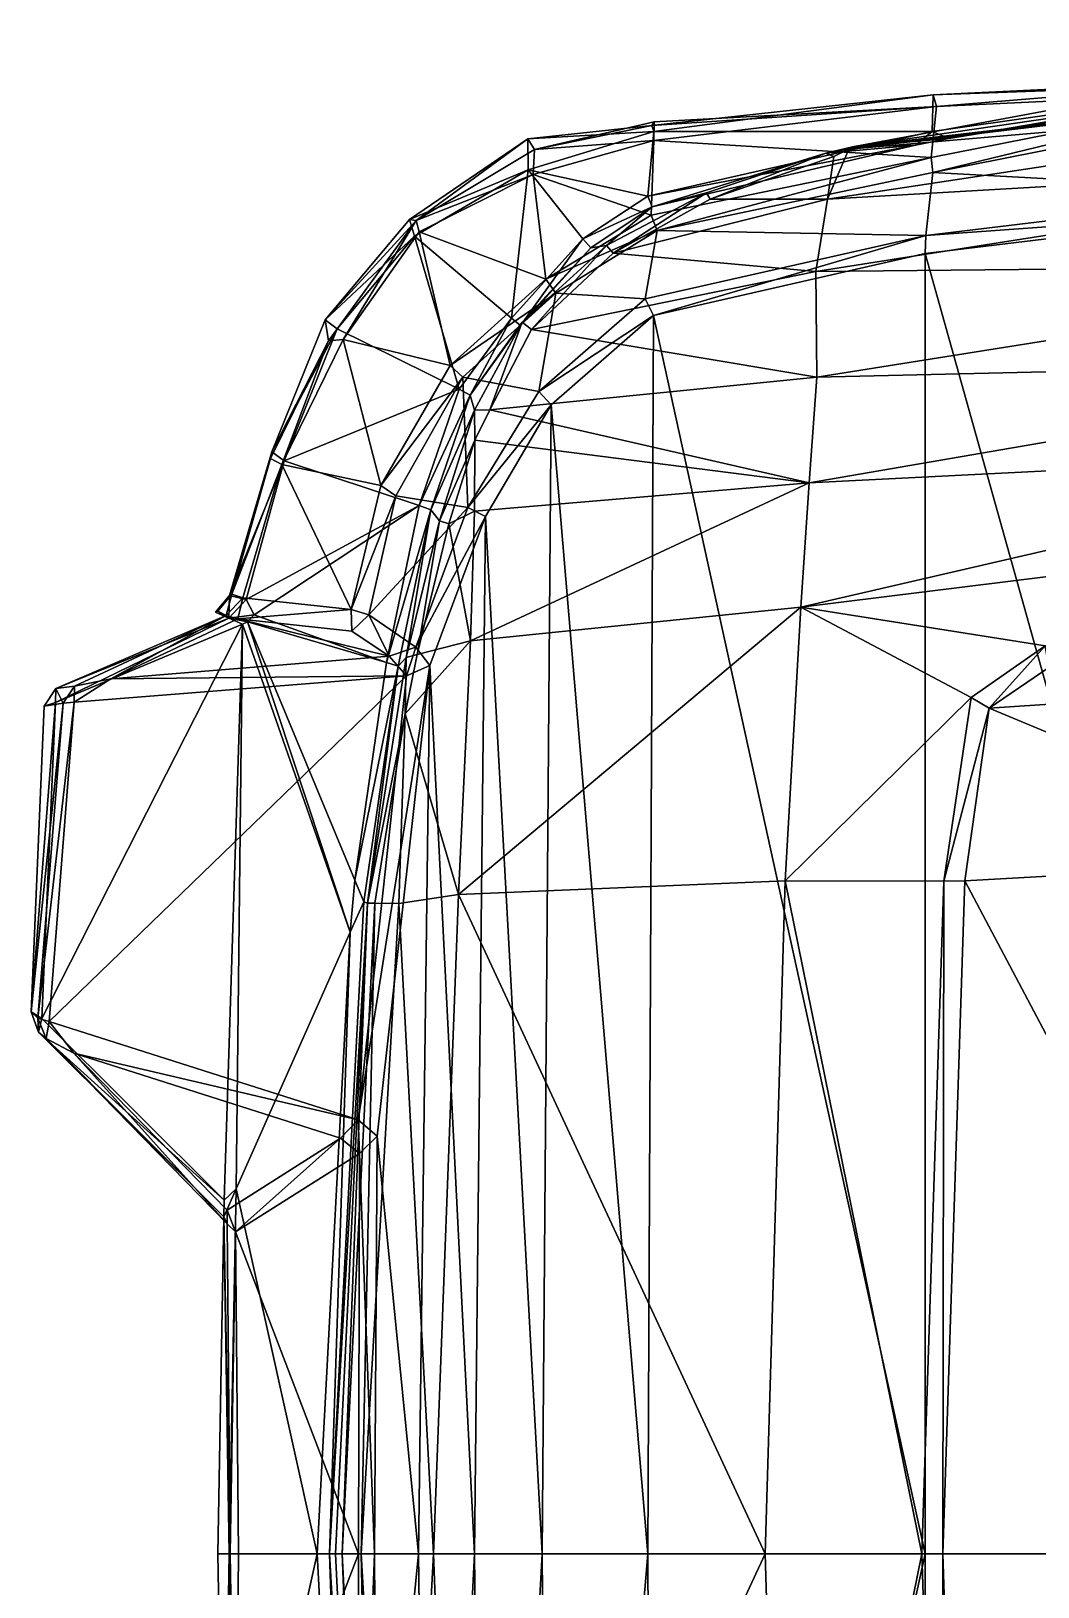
# Model space of a CAD drawing. Header units: metres. Extents: x -7 to 7, y -2.9 to 2.9.
# Drawn here: x -7.018 to -5.331, y -0.055 to 2.551 of the extents above; entities that cross this region are included whole.
import ezdxf

# ---------------------------------------------------------------- set-up
doc = ezdxf.new("R2010")
doc.units = ezdxf.units.M

msp = doc.modelspace()

# ---------------------------------------------------------------- linework, layer by layer
for points in [[(-4.59947, 2.55098, -0.332626), (-4.93001, 2.46057, -0.534836), (-5.64193, 2.35686, -0.218015)], [(-5.64193, 2.35686, -0.218015), (-4.67769, 2.47004, -0.059802), (-4.59947, 2.55098, -0.332626)], [(-4.44853, 2.45656, 0.175201), (-5.64774, 2.3534, -0.207197), (-5.6836, 2.26927, -0.034742)], [(-5.6836, 2.26927, -0.034742), (-4.49527, 2.3381, 0.325237), (-4.44853, 2.45656, 0.175201)], [(-4.44853, 2.45656, 0.175201), (-4.67769, 2.47004, -0.059802), (-5.64774, 2.3534, -0.207197)], [(-5.64774, 2.3534, -0.207197), (-4.67769, 2.47004, -0.059802), (-5.64695, 2.35428, -0.210942)], [(-4.67769, 2.47004, -0.059802), (-5.64193, 2.35686, -0.218015), (-5.64695, 2.35428, -0.210942)], [(-5.64193, 2.35686, -0.218015), (-4.93001, 2.46057, -0.534836), (-5.48045, 2.37086, -0.520531)], [(-4.94336, 2.45119, -0.984351), (-5.50993, 2.33909, -1.04474), (-5.50126, 2.42496, -0.954789)], [(-5.50993, 2.33909, -1.04474), (-4.94336, 2.45119, -0.984351), (-5.50726, 2.314, -1.07081)], [(-4.9321, 2.465, -0.562073), (-5.50646, 2.44402, -0.579795), (-5.50813, 2.38284, -0.548806)], [(-5.48045, 2.37086, -0.520531), (-4.9321, 2.465, -0.562073), (-5.50813, 2.38284, -0.548806)], [(-5.50726, 2.314, -1.07081), (-4.94336, 2.45119, -0.984351), (-4.84466, 2.44508, -1.00766)], [(-5.50646, 2.44402, -0.579795), (-4.9321, 2.465, -0.562073), (-4.92373, 2.47225, -0.579804)], [(-4.92373, 2.47225, -0.579804), (-5.50126, 2.42496, -0.954789), (-5.50646, 2.44402, -0.579795)], [(-4.92373, 2.47225, -0.579804), (-4.94336, 2.45119, -0.984351), (-5.50126, 2.42496, -0.954789)], [(-4.9321, 2.465, -0.562073), (-5.48045, 2.37086, -0.520531), (-4.93001, 2.46057, -0.534836)], [(-5.50646, 2.44402, -0.579795), (-5.97794, 2.39294, -0.669309), (-5.97484, 2.383, -0.589544)], [(-5.50126, 2.42496, -0.954789), (-5.97794, 2.39294, -0.669309), (-5.50646, 2.44402, -0.579795)], [(-5.97794, 2.39294, -0.669309), (-5.50126, 2.42496, -0.954789), (-5.97401, 2.39893, -0.882181)], [(-5.97484, 2.383, -0.589544), (-5.50813, 2.38284, -0.548806), (-5.50646, 2.44402, -0.579795)], [(-5.50126, 2.42496, -0.954789), (-5.50993, 2.33909, -1.04474), (-5.97467, 2.36789, -0.958729)], [(-5.97401, 2.39893, -0.882181), (-5.50126, 2.42496, -0.954789), (-5.97467, 2.36789, -0.958729)], [(-4.84466, 2.44508, -1.00766), (-4.91146, 2.28199, -1.27226), (-5.50726, 2.314, -1.07081)], [(-5.97401, 2.39893, -0.882181), (-5.97467, 2.36789, -0.958729), (-6.17452, 2.35278, -0.882188)], [(-6.17452, 2.35278, -0.882188), (-5.97794, 2.39294, -0.669309), (-5.97401, 2.39893, -0.882181)], [(-6.18572, 2.37072, -0.6693), (-5.97484, 2.383, -0.589544), (-5.97794, 2.39294, -0.669309)], [(-5.97794, 2.39294, -0.669309), (-6.17452, 2.35278, -0.882188), (-6.18572, 2.37072, -0.6693)], [(-5.97484, 2.383, -0.589544), (-6.18572, 2.37072, -0.6693), (-6.18516, 2.31875, -0.589539)], [(-6.18516, 2.31875, -0.589539), (-5.98504, 2.27472, -0.556166), (-5.97484, 2.383, -0.589544)], [(-5.50813, 2.38284, -0.548806), (-5.97484, 2.383, -0.589544), (-5.98504, 2.27472, -0.556166)], [(-5.50813, 2.38284, -0.548806), (-5.98504, 2.27472, -0.556166), (-5.53606, 2.35987, -0.520353)], [(-5.50813, 2.38284, -0.548806), (-5.53606, 2.35987, -0.520353), (-5.48045, 2.37086, -0.520531)], [(-6.38428, 2.23559, -0.669304), (-6.18516, 2.31875, -0.589539), (-6.18572, 2.37072, -0.6693)], [(-6.18572, 2.37072, -0.6693), (-6.37326, 2.23364, -0.882194), (-6.38428, 2.23559, -0.669304)], [(-6.37326, 2.23364, -0.882194), (-6.18572, 2.37072, -0.6693), (-6.17452, 2.35278, -0.882188)], [(-6.17452, 2.35278, -0.882188), (-6.17707, 2.31072, -0.958729), (-6.37326, 2.23364, -0.882194)], [(-5.97467, 2.36789, -0.958729), (-5.97937, 2.24275, -1.04474), (-6.17707, 2.31072, -0.958729)], [(-6.17452, 2.35278, -0.882188), (-5.97467, 2.36789, -0.958729), (-6.17707, 2.31072, -0.958729)], [(-5.53606, 2.35987, -0.520353), (-5.98504, 2.27472, -0.556166), (-5.97763, 2.25677, -0.529413)], [(-5.97467, 2.36789, -0.958729), (-5.50993, 2.33909, -1.04474), (-5.97937, 2.24275, -1.04474)], [(-5.97763, 2.25677, -0.529413), (-5.68632, 2.34639, -0.238828), (-5.53606, 2.35987, -0.520353)], [(-5.68632, 2.34639, -0.238828), (-5.97763, 2.25677, -0.529413), (-5.88657, 2.27991, -0.22483)], [(-5.88048, 2.26968, -0.177506), (-5.68632, 2.34639, -0.238828), (-5.88657, 2.27991, -0.22483)], [(-5.68632, 2.34639, -0.238828), (-5.88048, 2.26968, -0.177506), (-5.67306, 2.34067, -0.191326)], [(-5.64193, 2.35686, -0.218015), (-5.53606, 2.35987, -0.520353), (-5.68632, 2.34639, -0.238828)], [(-5.68632, 2.34639, -0.238828), (-5.64695, 2.35428, -0.210942), (-5.64193, 2.35686, -0.218015)], [(-5.68632, 2.34639, -0.238828), (-5.64774, 2.3534, -0.207197), (-5.64695, 2.35428, -0.210942)], [(-5.64774, 2.3534, -0.207197), (-5.68632, 2.34639, -0.238828), (-5.67306, 2.34067, -0.191326)], [(-5.6836, 2.26927, -0.034742), (-5.64774, 2.3534, -0.207197), (-5.67306, 2.34067, -0.191326)], [(-5.53606, 2.35987, -0.520353), (-5.64193, 2.35686, -0.218015), (-5.48045, 2.37086, -0.520531)], [(-5.50993, 2.33909, -1.04474), (-5.9693, 2.21671, -1.07082), (-5.97937, 2.24275, -1.04474)], [(-5.50726, 2.314, -1.07081), (-5.9693, 2.21671, -1.07082), (-5.50993, 2.33909, -1.04474)], [(-5.67306, 2.34067, -0.191326), (-5.88048, 2.26968, -0.177506), (-5.6836, 2.26927, -0.034742)], [(-4.49527, 2.3381, 0.325237), (-5.6836, 2.26927, -0.034742), (-5.7033, 2.14808, 0.045293)], [(-4.51336, 2.15992, 0.425289), (-4.49527, 2.3381, 0.325237), (-5.7033, 2.14808, 0.045293)], [(-6.18516, 2.31875, -0.589539), (-6.38428, 2.23559, -0.669304), (-6.37598, 2.2077, -0.589549)], [(-6.21342, 2.07032, -0.558074), (-6.18516, 2.31875, -0.589539), (-6.37598, 2.2077, -0.589549)], [(-6.37326, 2.23364, -0.882194), (-6.17707, 2.31072, -0.958729), (-6.36806, 2.21468, -0.958729)], [(-6.17707, 2.31072, -0.958729), (-6.15572, 2.13554, -1.04474), (-6.36806, 2.21468, -0.958729)], [(-6.09389, 2.20322, -0.553829), (-6.18516, 2.31875, -0.589539), (-6.21342, 2.07032, -0.558074)], [(-5.98504, 2.27472, -0.556166), (-6.18516, 2.31875, -0.589539), (-6.09389, 2.20322, -0.553829)], [(-6.17707, 2.31072, -0.958729), (-5.97937, 2.24275, -1.04474), (-6.15572, 2.13554, -1.04474)], [(-5.50726, 2.314, -1.07081), (-5.51876, 2.20854, -1.24237), (-5.9693, 2.21671, -1.07082)], [(-5.50726, 2.314, -1.07081), (-4.91146, 2.28199, -1.27226), (-5.51876, 2.20854, -1.24237)], [(-6.09389, 2.20322, -0.553829), (-5.97763, 2.25677, -0.529413), (-5.98504, 2.27472, -0.556166)], [(-5.88657, 2.27991, -0.22483), (-5.97763, 2.25677, -0.529413), (-6.05393, 2.19197, -0.224627)], [(-6.04263, 2.17911, -0.18031), (-5.88657, 2.27991, -0.22483), (-6.05393, 2.19197, -0.224627)], [(-5.88657, 2.27991, -0.22483), (-6.04263, 2.17911, -0.18031), (-5.88048, 2.26968, -0.177506)], [(-5.6836, 2.26927, -0.034742), (-5.88048, 2.26968, -0.177506), (-6.04263, 2.17911, -0.18031)], [(-6.04263, 2.17911, -0.18031), (-5.7033, 2.14808, 0.045293), (-5.6836, 2.26927, -0.034742)], [(-4.90498, 2.25259, -1.28985), (-5.51876, 2.20854, -1.24237), (-4.91146, 2.28199, -1.27226)], [(-5.9693, 2.21671, -1.07082), (-6.15572, 2.13554, -1.04474), (-5.97937, 2.24275, -1.04474)], [(-6.08005, 2.18811, -0.529792), (-5.97763, 2.25677, -0.529413), (-6.09389, 2.20322, -0.553829)], [(-6.05393, 2.19197, -0.224627), (-5.97763, 2.25677, -0.529413), (-6.08005, 2.18811, -0.529792)], [(-5.51876, 2.20854, -1.24237), (-4.90498, 2.25259, -1.28985), (-5.51984, 2.17866, -1.25972)], [(-4.90498, 2.25259, -1.28985), (-4.90959, 0, -1.28907), (-5.51984, 2.17866, -1.25972)], [(-6.52549, 2.06707, -0.669304), (-6.37598, 2.2077, -0.589549), (-6.38428, 2.23559, -0.669304)], [(-6.38428, 2.23559, -0.669304), (-6.37326, 2.23364, -0.882194), (-6.52549, 2.06707, -0.669304)], [(-6.52549, 2.06707, -0.669304), (-6.37326, 2.23364, -0.882194), (-6.52011, 2.03206, -0.882201)], [(-6.37326, 2.23364, -0.882194), (-6.49514, 2.0343, -0.958755), (-6.52011, 2.03206, -0.882201)], [(-6.49514, 2.0343, -0.958755), (-6.37326, 2.23364, -0.882194), (-6.36806, 2.21468, -0.958729)], [(-6.15572, 2.13554, -1.04474), (-5.9693, 2.21671, -1.07082), (-6.1387, 2.11215, -1.07081)], [(-5.9693, 2.21671, -1.07082), (-5.98922, 2.10275, -1.22225), (-6.1387, 2.11215, -1.07081)], [(-5.9693, 2.21671, -1.07082), (-5.51876, 2.20854, -1.24237), (-5.98922, 2.10275, -1.22225)], [(-6.37598, 2.2077, -0.589549), (-6.52549, 2.06707, -0.669304), (-6.50533, 2.0523, -0.589555)], [(-6.30079, 1.95139, -0.558223), (-6.37598, 2.2077, -0.589549), (-6.50533, 2.0523, -0.589555)], [(-6.36806, 2.21468, -0.958729), (-6.3162, 1.991, -1.04474), (-6.49514, 2.0343, -0.958755)], [(-6.21342, 2.07032, -0.558074), (-6.37598, 2.2077, -0.589549), (-6.30079, 1.95139, -0.558223)], [(-6.36806, 2.21468, -0.958729), (-6.15572, 2.13554, -1.04474), (-6.3162, 1.991, -1.04474)], [(-6.1982, 2.05795, -0.534684), (-6.09389, 2.20322, -0.553829), (-6.21342, 2.07032, -0.558074)], [(-6.09389, 2.20322, -0.553829), (-6.1982, 2.05795, -0.534684), (-6.08005, 2.18811, -0.529792)], [(-6.05393, 2.19197, -0.224627), (-6.08005, 2.18811, -0.529792), (-6.19564, 2.06331, -0.224677)], [(-6.17969, 2.05113, -0.184239), (-6.05393, 2.19197, -0.224627), (-6.19564, 2.06331, -0.224677)], [(-6.05393, 2.19197, -0.224627), (-6.17969, 2.05113, -0.184239), (-6.04263, 2.17911, -0.18031)], [(-5.51876, 2.20854, -1.24237), (-5.97538, 2.0743, -1.24002), (-5.98922, 2.10275, -1.22225)], [(-5.51984, 2.17866, -1.25972), (-5.97538, 2.0743, -1.24002), (-5.51876, 2.20854, -1.24237)], [(-6.19564, 2.06331, -0.224677), (-6.08005, 2.18811, -0.529792), (-6.1982, 2.05795, -0.534684)], [(-5.7033, 2.14808, 0.045293), (-6.04263, 2.17911, -0.18031), (-6.17969, 2.05113, -0.184239)], [(-5.51984, 2.17866, -1.25972), (-5.51984, 0, -1.25907), (-5.97538, 2.0743, -1.24002)], [(-5.51984, 2.17866, -1.25972), (-4.90959, 0, -1.28907), (-5.51984, 0, -1.25907)], [(-5.7033, 2.14808, 0.045293), (-6.17969, 2.05113, -0.184239), (-5.70141, 1.97111, 0.105345)], [(-5.70141, 1.97111, 0.105345), (-4.51336, 2.15992, 0.425289), (-5.7033, 2.14808, 0.045293)], [(-4.52664, 1.9988, 0.520337), (-4.51336, 2.15992, 0.425289), (-5.70141, 1.97111, 0.105345)], [(-6.1387, 2.11215, -1.07081), (-6.3162, 1.991, -1.04474), (-6.15572, 2.13554, -1.04474)], [(-6.3162, 1.991, -1.04474), (-6.1387, 2.11215, -1.07081), (-6.29465, 1.97126, -1.07082)], [(-6.1387, 2.11215, -1.07081), (-6.16745, 1.94746, -1.21848), (-6.29465, 1.97126, -1.07082)], [(-6.1387, 2.11215, -1.07081), (-5.98922, 2.10275, -1.22225), (-6.16745, 1.94746, -1.21848)], [(-5.97538, 2.0743, -1.24002), (-6.16745, 1.94746, -1.21848), (-5.98922, 2.10275, -1.22225)], [(-6.61513, 1.84609, -0.669309), (-6.50533, 2.0523, -0.589555), (-6.52549, 2.06707, -0.669304)], [(-6.52549, 2.06707, -0.669304), (-6.52011, 2.03206, -0.882201), (-6.61513, 1.84609, -0.669309)], [(-6.28267, 1.94105, -0.534719), (-6.21342, 2.07032, -0.558074), (-6.30079, 1.95139, -0.558223)], [(-6.21342, 2.07032, -0.558074), (-6.28267, 1.94105, -0.534719), (-6.1982, 2.05795, -0.534684)], [(-6.19564, 2.06331, -0.224677), (-6.28267, 1.94105, -0.534719), (-6.27542, 1.91593, -0.229546)], [(-6.28267, 1.94105, -0.534719), (-6.19564, 2.06331, -0.224677), (-6.1982, 2.05795, -0.534684)], [(-6.24952, 1.91641, -0.190951), (-6.19564, 2.06331, -0.224677), (-6.27542, 1.91593, -0.229546)], [(-6.19564, 2.06331, -0.224677), (-6.24952, 1.91641, -0.190951), (-6.17969, 2.05113, -0.184239)], [(-6.16745, 1.94746, -1.21848), (-5.97538, 2.0743, -1.24002), (-6.14652, 1.92483, -1.2352)], [(-5.97538, 2.0743, -1.24002), (-5.98473, 0, -1.23907), (-6.14652, 1.92483, -1.2352)], [(-5.97538, 2.0743, -1.24002), (-5.51984, 0, -1.25907), (-5.98473, 0, -1.23907)], [(-6.50533, 2.0523, -0.589555), (-6.61513, 1.84609, -0.669309), (-6.59397, 1.83135, -0.589544)], [(-6.49514, 2.0343, -0.958755), (-6.43217, 1.78961, -1.04474), (-6.59791, 1.82519, -0.958703)], [(-6.59791, 1.82519, -0.958703), (-6.52011, 2.03206, -0.882201), (-6.49514, 2.0343, -0.958755)], [(-6.59397, 1.83135, -0.589544), (-6.30079, 1.95139, -0.558223), (-6.50533, 2.0523, -0.589555)], [(-6.3162, 1.991, -1.04474), (-6.43217, 1.78961, -1.04474), (-6.49514, 2.0343, -0.958755)], [(-5.70141, 1.97111, 0.105345), (-6.17969, 2.05113, -0.184239), (-6.24952, 1.91641, -0.190951)], [(-6.52011, 2.03206, -0.882201), (-6.59791, 1.82519, -0.958703), (-6.61701, 1.83501, -0.882187)], [(-6.61513, 1.84609, -0.669309), (-6.52011, 2.03206, -0.882201), (-6.61701, 1.83501, -0.882187)], [(-6.3162, 1.991, -1.04474), (-6.29465, 1.97126, -1.07082), (-6.43217, 1.78961, -1.04474)], [(-4.58106, 1.85125, 0.670381), (-4.52664, 1.9988, 0.520337), (-5.71452, 1.79398, 0.165397)], [(-5.71452, 1.79398, 0.165397), (-4.52664, 1.9988, 0.520337), (-5.70141, 1.97111, 0.105345)], [(-6.43217, 1.78961, -1.04474), (-6.29465, 1.97126, -1.07082), (-6.40725, 1.77249, -1.07082)], [(-6.29465, 1.97126, -1.07082), (-6.28651, 1.75284, -1.21433), (-6.40725, 1.77249, -1.07082)], [(-6.28651, 1.75284, -1.21433), (-6.29465, 1.97126, -1.07082), (-6.16745, 1.94746, -1.21848)], [(-6.24952, 1.91641, -0.190951), (-5.71452, 1.79398, 0.165397), (-5.70141, 1.97111, 0.105345)], [(-6.30079, 1.95139, -0.558223), (-6.59397, 1.83135, -0.589544), (-6.36794, 1.75623, -0.5619)], [(-6.36794, 1.75623, -0.5619), (-6.28267, 1.94105, -0.534719), (-6.30079, 1.95139, -0.558223)], [(-6.34819, 1.74882, -0.539641), (-6.28267, 1.94105, -0.534719), (-6.36794, 1.75623, -0.5619)], [(-6.34819, 1.74882, -0.539641), (-6.27542, 1.91593, -0.229546), (-6.28267, 1.94105, -0.534719)], [(-6.16745, 1.94746, -1.21848), (-6.14652, 1.92483, -1.2352), (-6.28651, 1.75284, -1.21433)], [(-6.27542, 1.91593, -0.229546), (-6.34819, 1.74882, -0.539641), (-6.33398, 1.73068, -0.224516)], [(-6.33398, 1.73068, -0.224516), (-6.27489, 1.8657, -0.182984), (-6.27542, 1.91593, -0.229546)], [(-6.28651, 1.75284, -1.21433), (-6.14652, 1.92483, -1.2352), (-6.25708, 1.73788, -1.23187)], [(-6.27542, 1.91593, -0.229546), (-6.27489, 1.8657, -0.182984), (-6.24952, 1.91641, -0.190951)], [(-5.71452, 1.79398, 0.165397), (-6.24952, 1.91641, -0.190951), (-6.27489, 1.8657, -0.182984)], [(-6.14652, 1.92483, -1.2352), (-6.16209, 0, -1.25567), (-6.25708, 1.73788, -1.23187)], [(-6.14652, 1.92483, -1.2352), (-5.98473, 0, -1.23907), (-6.16209, 0, -1.25567)], [(-6.31851, 1.72551, -0.179435), (-6.27489, 1.8657, -0.182984), (-6.33398, 1.73068, -0.224516)], [(-6.27505, 1.74689, -0.129588), (-6.27489, 1.8657, -0.182984), (-6.31851, 1.72551, -0.179435)], [(-5.71452, 1.79398, 0.165397), (-6.27489, 1.8657, -0.182984), (-6.27505, 1.74689, -0.129588)], [(-4.62469, 1.72282, 0.79542), (-4.58106, 1.85125, 0.670381), (-5.72829, 1.58584, 0.24546)], [(-5.72829, 1.58584, 0.24546), (-4.58106, 1.85125, 0.670381), (-5.71452, 1.79398, 0.165397)], [(-6.68573, 1.60543, -0.669296), (-6.59397, 1.83135, -0.589544), (-6.61513, 1.84609, -0.669309)], [(-6.61513, 1.84609, -0.669309), (-6.61701, 1.83501, -0.882187), (-6.68573, 1.60543, -0.669296)], [(-6.68573, 1.60543, -0.669296), (-6.61701, 1.83501, -0.882187), (-6.68189, 1.60748, -0.882187)], [(-6.59397, 1.83135, -0.589544), (-6.68573, 1.60543, -0.669296), (-6.65797, 1.59887, -0.589544)], [(-6.61701, 1.83501, -0.882187), (-6.59791, 1.82519, -0.958703), (-6.68189, 1.60748, -0.882187)], [(-6.68189, 1.60748, -0.882187), (-6.59791, 1.82519, -0.958703), (-6.66367, 1.6016, -0.958678)], [(-6.59791, 1.82519, -0.958703), (-6.48181, 1.58198, -1.04474), (-6.66367, 1.6016, -0.958678)], [(-6.65797, 1.59887, -0.589544), (-6.36794, 1.75623, -0.5619), (-6.59397, 1.83135, -0.589544)], [(-6.48181, 1.58198, -1.04474), (-6.59791, 1.82519, -0.958703), (-6.43217, 1.78961, -1.04474)], [(-6.43217, 1.78961, -1.04474), (-6.40725, 1.77249, -1.07082), (-6.48181, 1.58198, -1.04474)], [(-6.48181, 1.58198, -1.04474), (-6.40725, 1.77249, -1.07082), (-6.45258, 1.57285, -1.07082)], [(-6.40725, 1.77249, -1.07082), (-6.28651, 1.75284, -1.21433), (-6.45258, 1.57285, -1.07082)], [(-5.72829, 1.58584, 0.24546), (-5.71452, 1.79398, 0.165397), (-6.28172, 1.52982, -0.074523)], [(-6.28172, 1.52982, -0.074523), (-5.71452, 1.79398, 0.165397), (-6.27505, 1.74689, -0.129588)], [(-6.36794, 1.75623, -0.5619), (-6.65797, 1.59887, -0.589544), (-6.64457, 1.57286, -0.587369)], [(-6.36794, 1.75623, -0.5619), (-6.64457, 1.57286, -0.587369), (-6.42297, 1.4931, -0.561679)], [(-6.45258, 1.57285, -1.07082), (-6.28651, 1.75284, -1.21433), (-6.37374, 1.51909, -1.19632)], [(-6.42297, 1.4931, -0.561679), (-6.34819, 1.74882, -0.539641), (-6.36794, 1.75623, -0.5619)], [(-6.40339, 1.48727, -0.53955), (-6.34819, 1.74882, -0.539641), (-6.42297, 1.4931, -0.561679)], [(-6.38954, 1.50151, -0.224466), (-6.34819, 1.74882, -0.539641), (-6.40339, 1.48727, -0.53955)], [(-6.33398, 1.73068, -0.224516), (-6.34819, 1.74882, -0.539641), (-6.38954, 1.50151, -0.224466)], [(-6.25708, 1.73788, -1.23187), (-6.37374, 1.51909, -1.19632), (-6.28651, 1.75284, -1.21433)], [(-6.27505, 1.74689, -0.129588), (-6.31851, 1.72551, -0.179435), (-6.28172, 1.52982, -0.074523)], [(-6.37159, 1.50693, -0.17978), (-6.33398, 1.73068, -0.224516), (-6.38954, 1.50151, -0.224466)], [(-6.37374, 1.51909, -1.19632), (-6.25708, 1.73788, -1.23187), (-6.35005, 1.48804, -1.20557)], [(-6.33398, 1.73068, -0.224516), (-6.37159, 1.50693, -0.17978), (-6.31851, 1.72551, -0.179435)], [(-6.28172, 1.52982, -0.074523), (-6.31851, 1.72551, -0.179435), (-6.37159, 1.50693, -0.17978)], [(-6.25708, 1.73788, -1.23187), (-6.27505, 0, -1.25067), (-6.35005, 1.48804, -1.20557)], [(-6.25708, 1.73788, -1.23187), (-6.16209, 0, -1.25567), (-6.27505, 0, -1.25067)], [(-5.72829, 1.58584, 0.24546), (-5.319, 1.52101, 0.51504), (-4.62469, 1.72282, 0.79542)], [(-6.68573, 1.60543, -0.669296), (-6.70538, 1.57943, -0.881669), (-6.70952, 1.57741, -0.656657)], [(-6.70952, 1.57741, -0.656657), (-6.68708, 1.56781, -0.608309), (-6.68573, 1.60543, -0.669296)], [(-6.68189, 1.60748, -0.882187), (-6.6915, 1.57175, -0.926068), (-6.70538, 1.57943, -0.881669)], [(-6.70538, 1.57943, -0.881669), (-6.68573, 1.60543, -0.669296), (-6.68189, 1.60748, -0.882187)], [(-6.6915, 1.57175, -0.926068), (-6.68189, 1.60748, -0.882187), (-6.66367, 1.6016, -0.958678)], [(-6.6717, 1.56669, -0.963557), (-6.6915, 1.57175, -0.926068), (-6.66367, 1.6016, -0.958678)], [(-6.68573, 1.60543, -0.669296), (-6.68708, 1.56781, -0.608309), (-6.65797, 1.59887, -0.589544)], [(-6.68708, 1.56781, -0.608309), (-6.64457, 1.57286, -0.587369), (-6.65797, 1.59887, -0.589544)], [(-6.48181, 1.58198, -1.04474), (-6.6717, 1.56669, -0.963557), (-6.66367, 1.6016, -0.958678)], [(-6.97743, 1.42645, -0.565707), (-6.68708, 1.56781, -0.608309), (-6.97677, 1.44966, -0.58609)], [(-6.68708, 1.56781, -0.608309), (-6.97743, 1.42645, -0.565707), (-6.66398, 1.55762, -0.589207)], [(-6.97677, 1.44966, -0.58609), (-6.6915, 1.57175, -0.926068), (-6.94544, 1.45346, -0.891622)], [(-6.68708, 1.56781, -0.608309), (-6.6915, 1.57175, -0.926068), (-6.97677, 1.44966, -0.58609)], [(-6.6915, 1.57175, -0.926068), (-6.88473, 1.46591, -0.933586), (-6.94544, 1.45346, -0.891622)], [(-6.6717, 1.56669, -0.963557), (-6.88473, 1.46591, -0.933586), (-6.6915, 1.57175, -0.926068)], [(-6.6717, 1.56669, -0.963557), (-6.41848, 1.5037, -1.17041), (-6.88473, 1.46591, -0.933586)], [(-6.68708, 1.56781, -0.608309), (-6.70952, 1.57741, -0.656657), (-6.70538, 1.57943, -0.881669)], [(-6.68708, 1.56781, -0.608309), (-6.70538, 1.57943, -0.881669), (-6.6915, 1.57175, -0.926068)], [(-6.68708, 1.56781, -0.608309), (-6.65562, 1.56115, -0.588396), (-6.64457, 1.57286, -0.587369)], [(-6.65562, 1.56115, -0.588396), (-6.68708, 1.56781, -0.608309), (-6.66398, 1.55762, -0.589207)], [(-6.48104, 1.54571, -1.08714), (-6.6717, 1.56669, -0.963557), (-6.48181, 1.58198, -1.04474)], [(-6.41848, 1.5037, -1.17041), (-6.6717, 1.56669, -0.963557), (-6.48104, 1.54571, -1.08714)], [(-6.65562, 1.56115, -0.588396), (-6.42297, 1.4931, -0.561679), (-6.64457, 1.57286, -0.587369)], [(-6.48104, 1.54571, -1.08714), (-6.48181, 1.58198, -1.04474), (-6.45258, 1.57285, -1.07082)], [(-6.45258, 1.57285, -1.07082), (-6.41848, 1.5037, -1.17041), (-6.48104, 1.54571, -1.08714)], [(-6.41848, 1.5037, -1.17041), (-6.45258, 1.57285, -1.07082), (-6.37374, 1.51909, -1.19632)], [(-5.72829, 1.58584, 0.24546), (-6.30218, 1.1046, 0.000603), (-5.75439, 1.12757, 0.360595)], [(-6.30218, 1.1046, 0.000603), (-5.72829, 1.58584, 0.24546), (-6.28172, 1.52982, -0.074523)], [(-5.75439, 1.12757, 0.360595), (-5.4428, 1.43465, 0.483638), (-5.72829, 1.58584, 0.24546)], [(-5.72829, 1.58584, 0.24546), (-5.4428, 1.43465, 0.483638), (-5.319, 1.52101, 0.51504)], [(-6.66398, 1.55762, -0.589207), (-7.00059, 0.89669, -0.555905), (-6.69456, 0.592481, -0.57465)], [(-7.00059, 0.89669, -0.555905), (-6.66398, 1.55762, -0.589207), (-6.97743, 1.42645, -0.565707)], [(-6.67483, 0.611557, -0.572933), (-6.66398, 1.55762, -0.589207), (-6.69456, 0.592481, -0.57465)], [(-6.48374, 1.04168, -0.560831), (-6.66398, 1.55762, -0.589207), (-6.67483, 0.611557, -0.572933)], [(-6.66398, 1.55762, -0.589207), (-6.48374, 1.04168, -0.560831), (-6.65562, 1.56115, -0.588396)], [(-6.47597, 1.12862, -0.561616), (-6.42297, 1.4931, -0.561679), (-6.65562, 1.56115, -0.588396)], [(-6.65562, 1.56115, -0.588396), (-6.48374, 1.04168, -0.560831), (-6.47597, 1.12862, -0.561616)], [(-6.37374, 1.51909, -1.19632), (-6.38907, 1.47098, -1.20076), (-6.41848, 1.5037, -1.17041)], [(-6.39158, 1.40716, -0.17522), (-6.28172, 1.52982, -0.074523), (-6.37159, 1.50693, -0.17978)], [(-6.39158, 1.40716, -0.17522), (-6.30218, 1.1046, 0.000603), (-6.28172, 1.52982, -0.074523)], [(-6.38907, 1.47098, -1.20076), (-6.37374, 1.51909, -1.19632), (-6.35005, 1.48804, -1.20557)], [(-5.41281, 1.4166, 0.507014), (-5.319, 1.52101, 0.51504), (-5.4428, 1.43465, 0.483638)], [(-5.319, 1.52101, 0.51504), (-5.41281, 1.4166, 0.507014), (-5.31292, 1.48496, 0.534398)], [(-6.38907, 1.47098, -1.20076), (-6.88473, 1.46591, -0.933586), (-6.41848, 1.5037, -1.17041)], [(-6.42297, 1.4931, -0.561679), (-6.47597, 1.12862, -0.561616), (-6.40339, 1.48727, -0.53955)], [(-6.40339, 1.48727, -0.53955), (-6.47597, 1.12862, -0.561616), (-6.46068, 1.09258, -0.539398)], [(-6.35005, 1.48804, -1.20557), (-6.46996, 0.727259, -1.24369), (-6.38907, 1.47098, -1.20076)], [(-6.46996, 0.727259, -1.24369), (-6.35005, 1.48804, -1.20557), (-6.43858, 0.69994, -1.24276)], [(-6.4545, 1.09011, -0.214388), (-6.40339, 1.48727, -0.53955), (-6.46068, 1.09258, -0.539398)], [(-6.38954, 1.50151, -0.224466), (-6.40339, 1.48727, -0.53955), (-6.4545, 1.09011, -0.214388)], [(-6.4545, 1.09011, -0.214388), (-6.39158, 1.40716, -0.17522), (-6.38954, 1.50151, -0.224466)], [(-6.36933, 0, -1.27627), (-6.43858, 0.69994, -1.24276), (-6.35005, 1.48804, -1.20557)], [(-6.38954, 1.50151, -0.224466), (-6.39158, 1.40716, -0.17522), (-6.37159, 1.50693, -0.17978)], [(-6.35005, 1.48804, -1.20557), (-6.27505, 0, -1.25067), (-6.36933, 0, -1.27627)], [(-6.94598, 1.42668, -0.919864), (-6.38907, 1.47098, -1.20076), (-6.98779, 0.891722, -0.928287)], [(-6.98779, 0.891722, -0.928287), (-6.38907, 1.47098, -1.20076), (-6.46996, 0.727259, -1.24369)], [(-6.88473, 1.46591, -0.933586), (-6.38907, 1.47098, -1.20076), (-6.94598, 1.42668, -0.919864)], [(-6.94598, 1.42668, -0.919864), (-6.94544, 1.45346, -0.891622), (-6.88473, 1.46591, -0.933586)], [(-4.8099, 1.4562, 0.814114), (-5.31292, 1.48496, 0.534398), (-5.41281, 1.4166, 0.507014)], [(-6.99665, 1.42039, -0.584125), (-6.97743, 1.42645, -0.565707), (-6.97677, 1.44966, -0.58609)], [(-6.97677, 1.44966, -0.58609), (-6.96448, 1.42499, -0.889861), (-6.99665, 1.42039, -0.584125)], [(-6.96448, 1.42499, -0.889861), (-6.97677, 1.44966, -0.58609), (-6.94544, 1.45346, -0.891622)], [(-6.94544, 1.45346, -0.891622), (-6.94598, 1.42668, -0.919864), (-6.96448, 1.42499, -0.889861)], [(-5.4428, 1.43465, 0.483638), (-5.75439, 1.12757, 0.360595), (-5.48851, 1.1267, 0.520298)], [(-5.4428, 1.43465, 0.483638), (-5.48851, 1.1267, 0.520298), (-5.41281, 1.4166, 0.507014)], [(-4.8099, 1.4562, 0.814114), (-5.41281, 1.4166, 0.507014), (-4.80541, 1.16408, 0.881277)], [(-6.99665, 1.42039, -0.584125), (-7.01831, 0.908008, -0.574627), (-6.97743, 1.42645, -0.565707)], [(-6.97743, 1.42645, -0.565707), (-7.01831, 0.908008, -0.574627), (-7.00059, 0.89669, -0.555905)], [(-6.99665, 1.42039, -0.584125), (-6.96448, 1.42499, -0.889861), (-7.01831, 0.908008, -0.574627)], [(-7.01831, 0.908008, -0.574627), (-6.96448, 1.42499, -0.889861), (-7.00692, 0.897454, -0.899038)], [(-6.94598, 1.42668, -0.919864), (-7.00692, 0.897454, -0.899038), (-6.96448, 1.42499, -0.889861)], [(-7.00692, 0.897454, -0.899038), (-6.94598, 1.42668, -0.919864), (-6.98779, 0.891722, -0.928287)], [(-5.41281, 1.4166, 0.507014), (-5.48851, 1.1267, 0.520298), (-5.45369, 1.12764, 0.539903)], [(-4.80541, 1.16408, 0.881277), (-5.41281, 1.4166, 0.507014), (-5.45369, 1.12764, 0.539903)], [(-6.44202, 1.08982, -0.167464), (-6.39158, 1.40716, -0.17522), (-6.4545, 1.09011, -0.214388)], [(-6.39158, 1.40716, -0.17522), (-6.44202, 1.08982, -0.167464), (-6.40202, 1.0895, -0.094393)], [(-6.39158, 1.40716, -0.17522), (-6.40202, 1.0895, -0.094393), (-6.30218, 1.1046, 0.000603)], [(-4.80541, 1.16408, 0.881277), (-5.45369, 1.12764, 0.539903), (-4.85654, 0, 0.921452)], [(-6.48374, 1.04168, -0.560831), (-6.46068, 1.09258, -0.539398), (-6.47597, 1.12862, -0.561616)], [(-5.75439, 1.12757, 0.360595), (-6.30218, 1.1046, 0.000603), (-5.78804, 0, 0.41093)], [(-5.52546, 0, 0.561005), (-5.75439, 1.12757, 0.360595), (-5.78804, 0, 0.41093)], [(-5.48851, 1.1267, 0.520298), (-5.75439, 1.12757, 0.360595), (-5.52546, 0, 0.561005)], [(-5.49048, 0, 0.580406), (-5.48851, 1.1267, 0.520298), (-5.52546, 0, 0.561005)], [(-5.48851, 1.1267, 0.520298), (-5.49048, 0, 0.580406), (-5.45369, 1.12764, 0.539903)], [(-4.85654, 0, 0.921452), (-5.45369, 1.12764, 0.539903), (-5.49048, 0, 0.580406)], [(-6.30218, 1.1046, 0.000603), (-6.40202, 1.0895, -0.094393), (-6.34413, 0, 0.03093)], [(-5.78804, 0, 0.41093), (-6.30218, 1.1046, 0.000603), (-6.34413, 0, 0.03093)], [(-6.51837, 0, -0.539081), (-6.4545, 1.09011, -0.214388), (-6.46068, 1.09258, -0.539398)], [(-6.48374, 1.04168, -0.560831), (-6.51837, 0, -0.539081), (-6.46068, 1.09258, -0.539398)], [(-6.4545, 1.09011, -0.214388), (-6.51837, 0, -0.539081), (-6.50797, 0, -0.219057)], [(-6.49704, 0, -0.171201), (-6.4545, 1.09011, -0.214388), (-6.50797, 0, -0.219057)], [(-6.4545, 1.09011, -0.214388), (-6.49704, 0, -0.171201), (-6.44202, 1.08982, -0.167464)], [(-6.46513, 0, -0.09907), (-6.44202, 1.08982, -0.167464), (-6.49704, 0, -0.171201)], [(-6.40202, 1.0895, -0.094393), (-6.44202, 1.08982, -0.167464), (-6.46513, 0, -0.09907)], [(-6.34413, 0, 0.03093), (-6.40202, 1.0895, -0.094393), (-6.46513, 0, -0.09907)], [(-6.48374, 1.04168, -0.560831), (-6.67483, 0.611557, -0.572933), (-6.53902, 0, -0.558002)], [(-6.51837, 0, -0.539081), (-6.48374, 1.04168, -0.560831), (-6.53902, 0, -0.558002)], [(-7.00611, 0.873718, -0.575266), (-7.00059, 0.89669, -0.555905), (-7.01831, 0.908008, -0.574627)], [(-7.00692, 0.897454, -0.899038), (-7.00611, 0.873718, -0.575266), (-7.01831, 0.908008, -0.574627)], [(-6.99318, 0.863171, -0.903724), (-7.00611, 0.873718, -0.575266), (-7.00692, 0.897454, -0.899038)], [(-6.98779, 0.891722, -0.928287), (-6.99318, 0.863171, -0.903724), (-7.00692, 0.897454, -0.899038)], [(-7.00611, 0.873718, -0.575266), (-6.69456, 0.592481, -0.57465), (-7.00059, 0.89669, -0.555905)], [(-6.99318, 0.863171, -0.903724), (-6.98779, 0.891722, -0.928287), (-6.94662, 0.838573, -0.949632)], [(-6.46996, 0.727259, -1.24369), (-6.94662, 0.838573, -0.949632), (-6.98779, 0.891722, -0.928287)], [(-6.99318, 0.863171, -0.903724), (-6.69517, 0.564631, -0.594228), (-7.00611, 0.873718, -0.575266)], [(-6.69456, 0.592481, -0.57465), (-7.00611, 0.873718, -0.575266), (-6.69517, 0.564631, -0.594228)], [(-6.69517, 0.564631, -0.594228), (-6.99318, 0.863171, -0.903724), (-6.68956, 0.552682, -1.01924)], [(-6.94662, 0.838573, -0.949632), (-6.68956, 0.552682, -1.01924), (-6.99318, 0.863171, -0.903724)], [(-6.49963, 0.696674, -1.22091), (-6.68948, 0.575632, -1.04674), (-6.94662, 0.838573, -0.949632)], [(-6.49963, 0.696674, -1.22091), (-6.94662, 0.838573, -0.949632), (-6.46996, 0.727259, -1.24369)], [(-6.68956, 0.552682, -1.01924), (-6.94662, 0.838573, -0.949632), (-6.68948, 0.575632, -1.04674)], [(-6.46996, 0.727259, -1.24369), (-6.4682, 0.670725, -1.2414), (-6.49963, 0.696674, -1.22091)], [(-6.4682, 0.670725, -1.2414), (-6.46996, 0.727259, -1.24369), (-6.43858, 0.69994, -1.24276)], [(-6.49963, 0.696674, -1.22091), (-6.67566, 0.539486, -1.05401), (-6.68948, 0.575632, -1.04674)], [(-6.4682, 0.670725, -1.2414), (-6.67566, 0.539486, -1.05401), (-6.49963, 0.696674, -1.22091)], [(-6.43858, 0.69994, -1.24276), (-6.44285, 0, -1.2893), (-6.4682, 0.670725, -1.2414)], [(-6.44285, 0, -1.2893), (-6.43858, 0.69994, -1.24276), (-6.36933, 0, -1.27627)], [(-6.46943, 0, -1.28888), (-6.67566, 0.539486, -1.05401), (-6.4682, 0.670725, -1.2414)], [(-6.4682, 0.670725, -1.2414), (-6.44285, 0, -1.2893), (-6.46943, 0, -1.28888)], [(-6.69517, 0.564631, -0.594228), (-6.67483, 0.611557, -0.572933), (-6.69456, 0.592481, -0.57465)], [(-6.69517, 0.564631, -0.594228), (-6.68621, 0, -0.550137), (-6.67483, 0.611557, -0.572933)], [(-6.53902, 0, -0.558002), (-6.67483, 0.611557, -0.572933), (-6.68621, 0, -0.550137)], [(-6.67566, 0.539486, -1.05401), (-6.68956, 0.552682, -1.01924), (-6.68948, 0.575632, -1.04674)], [(-6.69517, 0.564631, -0.594228), (-6.68485, 0, -1.01909), (-6.70528, 0, -0.56907)], [(-6.68621, 0, -0.550137), (-6.69517, 0.564631, -0.594228), (-6.70528, 0, -0.56907)], [(-6.68485, 0, -1.01909), (-6.69517, 0.564631, -0.594228), (-6.68956, 0.552682, -1.01924)], [(-6.67566, 0.539486, -1.05401), (-6.68485, 0, -1.01909), (-6.68956, 0.552682, -1.01924)], [(-6.68485, 0, -1.01909), (-6.67566, 0.539486, -1.05401), (-6.67091, 0, -1.05424)], [(-6.67566, 0.539486, -1.05401), (-6.46943, 0, -1.28888), (-6.67091, 0, -1.05424)], [(-6.70528, 0, -0.56907), (-6.68485, 0, -1.01909), (-6.69517, -0.564631, -0.594228)], [(-6.69517, -0.564631, -0.594228), (-6.68621, 0, -0.550137), (-6.70528, 0, -0.56907)], [(-6.67483, -0.611557, -0.572933), (-6.68621, 0, -0.550137), (-6.69517, -0.564631, -0.594228)], [(-6.69517, -0.564631, -0.594228), (-6.68485, 0, -1.01909), (-6.68956, -0.552682, -1.01924)], [(-6.68956, -0.552682, -1.01924), (-6.68485, 0, -1.01909), (-6.67566, -0.539486, -1.05401)], [(-6.67483, -0.611557, -0.572933), (-6.53902, 0, -0.558002), (-6.68621, 0, -0.550137)], [(-6.67566, -0.539486, -1.05401), (-6.68485, 0, -1.01909), (-6.67091, 0, -1.05424)], [(-6.67091, 0, -1.05424), (-6.46943, 0, -1.28888), (-6.67566, -0.539486, -1.05401)], [(-6.67566, -0.539486, -1.05401), (-6.46943, 0, -1.28888), (-6.4682, -0.670725, -1.2414)], [(-6.53902, 0, -0.558002), (-6.67483, -0.611557, -0.572933), (-6.48374, -1.04168, -0.560831)], [(-6.48374, -1.04168, -0.560831), (-6.51837, 0, -0.539081), (-6.53902, 0, -0.558002)], [(-6.50797, 0, -0.219057), (-6.51837, 0, -0.539081), (-6.4545, -1.09011, -0.214388)], [(-6.4545, -1.09011, -0.214388), (-6.51837, 0, -0.539081), (-6.46068, -1.09258, -0.539398)], [(-6.46068, -1.09258, -0.539398), (-6.51837, 0, -0.539081), (-6.48374, -1.04168, -0.560831)], [(-6.50797, 0, -0.219057), (-6.4545, -1.09011, -0.214388), (-6.49704, 0, -0.171201)], [(-6.44202, -1.08982, -0.167464), (-6.46513, 0, -0.09907), (-6.49704, 0, -0.171201)], [(-6.49704, 0, -0.171201), (-6.4545, -1.09011, -0.214388), (-6.44202, -1.08982, -0.167464)], [(-6.44285, 0, -1.2893), (-6.4682, -0.670725, -1.2414), (-6.46943, 0, -1.28888)], [(-6.4682, -0.670725, -1.2414), (-6.44285, 0, -1.2893), (-6.43858, -0.69994, -1.24276)], [(-6.46513, 0, -0.09907), (-6.44202, -1.08982, -0.167464), (-6.40202, -1.0895, -0.094393)], [(-6.40202, -1.0895, -0.094393), (-6.34413, 0, 0.03093), (-6.46513, 0, -0.09907)], [(-6.36933, 0, -1.27627), (-6.43858, -0.69994, -1.24276), (-6.44285, 0, -1.2893)], [(-6.43858, -0.69994, -1.24276), (-6.36933, 0, -1.27627), (-6.35005, -1.48804, -1.20557)], [(-6.34413, 0, 0.03093), (-6.40202, -1.0895, -0.094393), (-6.30218, -1.1046, 0.000603)], [(-6.27505, 0, -1.25067), (-6.35005, -1.48804, -1.20557), (-6.36933, 0, -1.27627)], [(-6.35005, -1.48804, -1.20557), (-6.27505, 0, -1.25067), (-6.25708, -1.73788, -1.23187)], [(-6.30218, -1.1046, 0.000603), (-5.78804, 0, 0.41093), (-6.34413, 0, 0.03093)], [(-5.78804, 0, 0.41093), (-6.30218, -1.1046, 0.000603), (-5.75439, -1.12757, 0.360595)], [(-6.16209, 0, -1.25567), (-6.25708, -1.73788, -1.23187), (-6.27505, 0, -1.25067)], [(-6.25708, -1.73788, -1.23187), (-6.16209, 0, -1.25567), (-6.14652, -1.92483, -1.2352)], [(-5.98473, 0, -1.23907), (-6.14652, -1.92483, -1.2352), (-6.16209, 0, -1.25567)], [(-6.14652, -1.92483, -1.2352), (-5.98473, 0, -1.23907), (-5.97538, -2.0743, -1.24002)], [(-5.51984, 0, -1.25907), (-5.97538, -2.0743, -1.24002), (-5.98473, 0, -1.23907)], [(-5.97538, -2.0743, -1.24002), (-5.51984, 0, -1.25907), (-5.51984, -2.17866, -1.25972)], [(-5.75439, -1.12757, 0.360595), (-5.52546, 0, 0.561005), (-5.78804, 0, 0.41093)], [(-5.52546, 0, 0.561005), (-5.75439, -1.12757, 0.360595), (-5.48851, -1.1267, 0.520298)], [(-5.48851, -1.1267, 0.520298), (-5.49048, 0, 0.580406), (-5.52546, 0, 0.561005)], [(-5.51984, -2.17866, -1.25972), (-4.90959, 0, -1.28907), (-4.90498, -2.25259, -1.28985)], [(-4.90959, 0, -1.28907), (-5.51984, -2.17866, -1.25972), (-5.51984, 0, -1.25907)], [(-5.45369, -1.12764, 0.539903), (-5.49048, 0, 0.580406), (-5.48851, -1.1267, 0.520298)], [(-5.45369, -1.12764, 0.539903), (-4.85654, 0, 0.921452), (-5.49048, 0, 0.580406)], [(-4.85654, 0, 0.921452), (-5.45369, -1.12764, 0.539903), (-4.80541, -1.16408, 0.881277)]]:
    msp.add_3dface(points)

doc.saveas('drawing.dxf')
